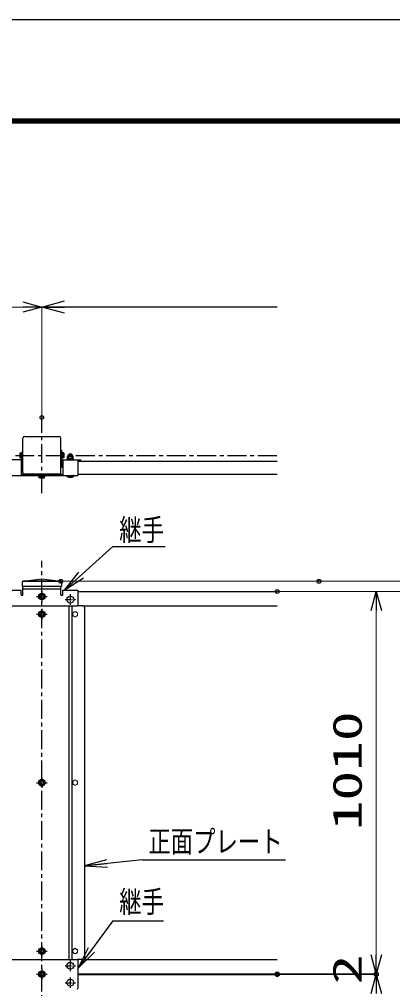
# Model space of a CAD drawing. Units: millimetres, scale not verified. Extents: x -6234 to 6240, y -4411 to 4409.
# Drawn here: x -2726 to -1741, y 1849 to 4409 of the extents above; entities that cross this region are included whole.
import ezdxf
from ezdxf.enums import TextEntityAlignment as Align

# ---------------------------------------------------------------- set-up
doc = ezdxf.new("R2010")
doc.units = ezdxf.units.MM
doc.header["$LTSCALE"] = 20
doc.header["$PDMODE"] = 32
doc.header["$PDSIZE"] = 10
for name, pattern in [('USER1', [0.375, 0.25, -0.125]), ('USER3', [4, 2.5, -0.5, 0.5, -0.5]), ('USER4', [1.125, 0.75, -0.125, 0.125, -0.125])]:
    doc.linetypes.add(name, pattern=pattern)
doc.layers.add('0-0_WAKU', color=7, linetype='Continuous')
for name, color, linetype, lineweight in [('0-1_0', 7, 'Continuous', 25), ('0-2_DEFPOINTS', 9, 'Continuous', 25), ('0-3_1', 7, 'Continuous', 25), ('0-5_SCALE', 7, 'Continuous', 25), ('0-6_支柱', 7, 'Continuous', 25), ('0-7_継手-案-', 7, 'Continuous', 25), ('0-8_ボルト', 7, 'Continuous', 25), ('0-9_構造線', 7, 'Continuous', 25), ('0-A_細線', 7, 'Continuous', 25), ('0-E_胴縁', 7, 'Continuous', 25), ('0-F_D-STR3', 7, 'Continuous', 13)]:
    doc.layers.add(name, color=color, linetype=linetype, lineweight=lineweight)
doc.styles.add('ＭＳ ゴシック', font='')
doc.styles.get('ＭＳ ゴシック').set_extended_font_data('MS Gothic')

# ---------------------------------------------------------------- blocks, each defined once
blk = doc.blocks.new('A2_ver14_社名無')
at = {"layer": '0-1_0', "color": 3}
blk.add_lwpolyline([(-11900, 8420), (-20, 8420), (-20, 20), (-11900, 20)], close=True, dxfattribs=at)
at = {"layer": '0-1_0'}
for points in [[(-11500, 8170), (-420, 8170), (-420, 270), (-11500, 270)], [(-11497.5, 8167.5), (-422.5, 8167.5), (-422.5, 272.5), (-11497.5, 272.5)], [(-11495, 8165), (-425, 8165), (-425, 275), (-11495, 275)], [(-11492.5, 8162.5), (-427.5, 8162.5), (-427.5, 277.5), (-11492.5, 277.5)], [(-11490, 8160), (-430, 8160), (-430, 280), (-11490, 280)]]:
    blk.add_lwpolyline(points, close=True, dxfattribs=at)
blk = doc.blocks.new('_Open30')
at = {"layer": '0-1_0'}
blk.add_line((0, 0), (-20, 0), dxfattribs=at)
blk.add_lwpolyline([(-20, 5.359), (0, 0), (-20, -5.359)], dxfattribs=at)
blk = doc.blocks.new('DARROWS')
at = {"layer": '0-1_0'}
blk.add_line((0, 0), (-19.982, 0), dxfattribs=at)
blk.add_lwpolyline([(-20, -3.333), (0, 0), (-20, 3.333)], dxfattribs=at)

msp = doc.modelspace()

# ---------------------------------------------------------------- linework, layer by layer
at = {"layer": '0-1_0'}
for p, q in [((-2479.53, 3016.47), (-2605.95, 2903.54)), ((-2719.02, 2922.06), (-2719.02, 2911.86)), ((-2716.25, 2925.23), (-2667.02, 2931.86)), ((-2715.02, 2924.86), (-2619.02, 2924.86)), ((-2667.02, 2931.86), (-2617.8, 2925.23)), ((-2615.02, 2922.06), (-2615.02, 2911.86)), ((-2719.02, 2911.86), (-2615.02, 2911.86)), ((-2402.6, 2189.24), (-2551.85, 2173.3)), ((-2479.53, 2027.66), (-2570.24, 1904.8))]:
    msp.add_line(p, q, dxfattribs=at)
for centre, start, end in [((-2715.82, 2922.06), 97.6668, 180), ((-2618.22, 2922.06), 0, 82.3332)]:
    msp.add_arc(centre, 3.2, start, end, dxfattribs=at)
at = {"layer": '0-2_DEFPOINTS'}
for p in [(-2667.02, 3357.59), (-2617.02, 2924.86), (-1935.58, 2924.86), (-2045.54, 2897.84), (-2045.54, 1887.84), (-2045.54, 1887.84), (-2045.54, 1885.84), (-1784.23, 1887.84), (-1784.23, 1885.84)]:
    msp.add_point(p, dxfattribs=at)
at = {"layer": '0-3_1'}
for p, q in [((-2718.62, 3271.59), (-2718.62, 3245.79)), ((-2717.02, 3271.59), (-2718.62, 3271.59)), ((-2617.02, 3271.59), (-2617.02, 3229.79)), ((-2617.02, 3271.59), (-2615.42, 3271.59)), ((-2615.42, 3271.59), (-2615.42, 3245.79)), ((-2724.02, 3245.79), (-2760.02, 3245.79)), ((-2722.02, 3243.79), (-2722.02, 3204.39)), ((-2720.22, 3228.19), (-2722.02, 3228.19)), ((-2720.22, 3226.59), (-2722.02, 3226.59)), ((-2718.62, 3242.59), (-2718.62, 3229.79)), ((-2615.42, 3242.59), (-2615.42, 3229.79)), ((-2613.82, 3228.19), (-2612.02, 3228.19)), ((-2613.82, 3226.59), (-2612.02, 3226.59)), ((-2612.02, 3243.79), (-2612.02, 3204.39)), ((-2610.02, 3245.79), (-2574.02, 3245.79)), ((-2572.02, 3243.79), (-2572.02, 3204.39)), ((-2762.02, 3204.39), (-2572.02, 3204.39)), ((-2722.02, 3207.59), (-2612.02, 3207.59)), ((-2717.02, 3204.39), (-2717.02, 3207.59)), ((-2618.87, 3207.59), (-2715.17, 3207.59)), ((-2617.02, 3204.39), (-2617.02, 3207.59)), ((-2479.53, 3016.47), (-2341.17, 3016.47)), ((-2762.02, 2901.54), (-2722.02, 2901.54)), ((-2722.02, 2889.34), (-2722.02, 2901.54)), ((-2717.02, 2889.34), (-2717.02, 2902.84)), ((-2715.02, 2904.84), (-2619.02, 2904.84)), ((-2617.02, 2889.34), (-2617.02, 2902.84)), ((-2612.02, 2901.54), (-2572.02, 2901.54)), ((-2612.02, 2889.34), (-2612.02, 2901.54)), ((-2572.02, 2901.54), (-2572.02, 2861.84)), ((-2721.02, 2888.34), (-2718.02, 2888.34)), ((-2616.02, 2888.34), (-2613.02, 2888.34)), ((-2760.02, 2859.84), (-2574.02, 2859.84)), ((-2596.31, 2859.84), (-2596.31, 1925.84)), ((-2588.34, 2859.84), (-2588.34, 1925.84)), ((-2554.84, 2856.84), (-2554.84, 1928.84)), ((-2585.84, 2841.61), (-2585.84, 2834.1)), ((-2585.84, 2396.61), (-2585.84, 2389.1)), ((-2402.6, 2189.24), (-2023.99, 2189.24)), ((-2479.53, 2027.66), (-2345.63, 2027.66)), ((-2585.84, 1951.6), (-2585.84, 1944.08)), ((-2760.02, 1925.84), (-2574.02, 1925.84)), ((-2572.02, 1923.84), (-2572.02, 1849.84))]:
    msp.add_line(p, q, dxfattribs=at)
for centre, radius, start, end in [((-2724.02, 3243.79), 2, 0, 90), ((-2720.22, 3229.79), 3.2, 270, 360), ((-2720.22, 3229.79), 1.6, 270, 360), ((-2613.82, 3229.79), 3.2, 180, 270), ((-2613.82, 3229.79), 1.6, 180, 270), ((-2610.02, 3243.79), 2, 90, 180), ((-2574.02, 3243.79), 2, 0, 90), ((-2715.02, 2902.84), 2, 90, 180), ((-2619.02, 2902.84), 2, 0, 90), ((-2721.02, 2889.34), 1, 180, 270), ((-2718.02, 2889.34), 1, 270, 0), ((-2616.02, 2889.34), 1, 180, 270), ((-2613.02, 2889.34), 1, 270, 0), ((-2574.02, 2861.84), 2, 270, 0), ((-2574.02, 1923.84), 2, 0, 90), ((-2574.02, 1849.84), 2, 270, 0)]:
    msp.add_arc(centre, radius, start, end, dxfattribs=at)
at = {"layer": '0-5_SCALE', "lineweight": 15}
for p, q in [((-2717.02, 3649.59), (-4667.02, 3649.59)), ((-2667.02, 3359.59), (-2667.02, 3650.59)), ((-2615.02, 2924.86), (-1548.28, 2924.86)), ((-1933.58, 2924.86), (-1283.56, 2924.86)), ((-2043.54, 2897.84), (-1783.23, 2897.84)), ((-2043.54, 2897.84), (-1548.28, 2897.84)), ((-2043.54, 2897.84), (-1548.28, 2897.84)), ((-1784.23, 2847.84), (-1784.23, 1937.84)), ((-1784.23, 1937.84), (-1784.23, 1987.84)), ((-2043.54, 1887.84), (-1783.23, 1887.84)), ((-2043.54, 1887.84), (-1783.23, 1887.84)), ((-2043.54, 1885.84), (-1783.23, 1885.84)), ((-2043.54, 1885.84), (-1783.23, 1885.84)), ((-1784.23, 1887.84), (-1784.23, 1885.84))]:
    msp.add_line(p, q, dxfattribs=at)
at = {"layer": '0-5_SCALE'}
for p, q in [((-2045.54, 3649.59), (-2661.02, 3649.59)), ((-2712.42, 3307.57), (-2621.62, 3307.57)), ((-2717.02, 3212.17), (-2717.02, 3302.97)), ((-2617.02, 3212.17), (-2617.02, 3302.97)), ((-2572.02, 3242.59), (-2045.54, 3242.59)), ((-2712.42, 3207.57), (-2621.62, 3207.57)), ((-2572.02, 3207.59), (-2045.54, 3207.59)), ((-2617.02, 2924.86), (-2717.02, 2924.86)), ((-2717.02, 2889.34), (-2717.02, 2911.86)), ((-2617.02, 2889.34), (-2617.02, 2911.86))]:
    msp.add_line(p, q, dxfattribs=at)
at = {"layer": '0-5_SCALE', "linetype": 'USER3'}
for p, q in [((-2667.02, 3157.59), (-2667.02, 3357.59)), ((-4817.02, 3257.59), (-2045.54, 3257.59)), ((-2667.02, -798.48), (-2667.02, 2979.32))]:
    msp.add_line(p, q, dxfattribs=at)
at = {"layer": '0-5_SCALE'}
for centre, start, end in [((-2712.42, 3302.97), 90, 180), ((-2621.62, 3302.97), 0, 90), ((-2712.42, 3212.17), 180, 270), ((-2621.62, 3212.17), 270, 0)]:
    msp.add_arc(centre, 4.6, start, end, dxfattribs=at)
at = {"layer": '0-6_支柱'}
for p, q in [((-2557.84, 2859.84), (-2574.02, 2859.84)), ((-2557.84, 1925.84), (-2574.02, 1925.84))]:
    msp.add_line(p, q, dxfattribs=at)
for centre, start, end in [((-2557.84, 2856.84), 0, 90), ((-2557.84, 1928.84), 270, 0)]:
    msp.add_arc(centre, 3, start, end, dxfattribs=at)
at = {"layer": '0-7_継手-案-'}
for p, q in [((-2717.02, 3245.79), (-2770.02, 3245.79)), ((-2717.02, 3242.59), (-2722.02, 3242.59)), ((-2717.02, 3242.59), (-2717.02, 3245.79)), ((-2617.02, 3245.79), (-2564.02, 3245.79)), ((-2617.02, 3242.59), (-2617.02, 3245.79)), ((-2617.02, 3242.59), (-2612.02, 3242.59)), ((-2572.02, 3242.59), (-2564.02, 3242.59)), ((-2564.02, 3242.59), (-2564.02, 3245.79))]:
    msp.add_line(p, q, dxfattribs=at)
at = {"layer": '0-8_ボルト'}
for p, q in [((-2599.52, 3250), (-2599.52, 3254.48)), ((-2597.77, 3255.94), (-2597.77, 3258.02)), ((-2597.77, 3255.49), (-2586.27, 3255.49)), ((-2594.94, 3259.39), (-2596.02, 3258.31)), ((-2596.02, 3258.31), (-2588.02, 3258.31)), ((-2596.02, 3250), (-2596.02, 3254.48)), ((-2594.94, 3259.39), (-2589.1, 3259.39)), ((-2589.1, 3259.39), (-2588.02, 3258.31)), ((-2588.02, 3250), (-2588.02, 3254.48)), ((-2586.27, 3255.94), (-2586.27, 3258.02)), ((-2584.52, 3250), (-2584.52, 3254.48)), ((-2583.02, 3245.79), (-2601.02, 3245.79)), ((-2584.32, 3248.99), (-2599.72, 3248.99)), ((-2599.72, 3246.99), (-2599.72, 3248.99)), ((-2584.32, 3246.99), (-2599.72, 3246.99)), ((-2597.77, 3248.99), (-2586.27, 3248.99)), ((-2597.77, 3248.99), (-2586.27, 3248.99)), ((-2584.32, 3246.99), (-2584.32, 3248.99)), ((-2583.02, 3246.99), (-2583.02, 3245.79)), ((-2601.02, 3202.19), (-2601.02, 3203.29)), ((-2601.02, 3202.19), (-2583.02, 3202.19)), ((-2599.92, 3204.39), (-2584.12, 3204.39)), ((-2583.02, 3202.19), (-2583.02, 3203.29))]:
    msp.add_line(p, q, dxfattribs=at)
at = {"layer": '0-8_ボルト', "linetype": 'USER1'}
for p, q in [((-2596.27, 3246.99), (-2596.27, 3245.79)), ((-2596.12, 3246.99), (-2596.12, 3248.99)), ((-2587.92, 3246.99), (-2587.92, 3248.99)), ((-2587.77, 3246.99), (-2587.77, 3245.79))]:
    msp.add_line(p, q, dxfattribs=at)
at = {"layer": '0-8_ボルト', "linetype": 'USER4'}
for p, q in [((-2667.02, 2898.87), (-2667.02, 2870.87)), ((-2681.02, 2884.87), (-2653.02, 2884.87)), ((-2606.02, 2876.56), (-2578.02, 2876.56)), ((-2592.02, 2890.56), (-2592.02, 2862.56)), ((-2667.02, 2851.86), (-2667.02, 2823.86)), ((-2681.02, 2837.86), (-2653.02, 2837.86)), ((-2681.02, 2392.86), (-2653.02, 2392.86)), ((-2667.02, 2406.86), (-2667.02, 2378.86)), ((-2681.02, 1947.84), (-2653.02, 1947.84)), ((-2667.02, 1961.84), (-2667.02, 1933.84)), ((-2592.02, 1923.14), (-2592.02, 1895.14)), ((-2667.02, 1900.84), (-2667.02, 1872.84)), ((-2606.02, 1909.14), (-2578.02, 1909.14)), ((-2681.02, 1886.84), (-2653.02, 1886.84)), ((-2592.02, 1878.54), (-2592.02, 1850.54)), ((-2606.02, 1864.54), (-2578.02, 1864.54))]:
    msp.add_line(p, q, dxfattribs=at)
at = {"layer": '0-8_ボルト'}
msp.add_lwpolyline([(-2583.02, 3246.99), (-2601.02, 3246.99), (-2601.02, 3245.79)], dxfattribs=at)
for centre in [(-2592.02, 2876.56), (-2592.02, 1909.14), (-2592.02, 1864.54)]:
    msp.add_circle(centre, 9, dxfattribs=at)
for centre, radius, start, end in [((-2597.77, 3253.47), 2.02, 30, 150), ((-2598.27, 3255.94), 0.5, 281.44081, 0), ((-2592.02, 3254.99), 6.5, 27.79577, 152.20423), ((-2592.02, 3247.07), 8.42, 61.64827, 118.35173), ((-2586.27, 3253.47), 2.02, 30, 150), ((-2585.77, 3255.94), 0.5, 180, 258.55919), ((-2597.77, 3251.01), 2.02, 210, 330), ((-2592.02, 3257.41), 8.42, 241.64827, 298.35173), ((-2586.27, 3251.01), 2.02, 210, 330), ((-2599.92, 3203.29), 1.1, 90, 180), ((-2592.02, 3216.47), 16.88, 237.77316, 302.22684), ((-2584.12, 3203.29), 1.1, 0, 90)]:
    msp.add_arc(centre, radius, start, end, dxfattribs=at)
at = {"layer": '0-9_構造線'}
for p, q in [((-2724.32, 3261.21), (-2720.52, 3261.21)), ((-2724.32, 3253.97), (-2720.52, 3253.97)), ((-2609.72, 3264.37), (-2613.52, 3264.37)), ((-2609.72, 3261.21), (-2613.52, 3261.21)), ((-2609.72, 3253.97), (-2613.52, 3253.97)), ((-2724.32, 3250.81), (-2720.52, 3250.81)), ((-2670.64, 3198.69), (-2670.64, 3202.49)), ((-2663.41, 3198.69), (-2663.41, 3202.49)), ((-2660.25, 3198.69), (-2660.25, 3202.49))]:
    msp.add_line(p, q, dxfattribs=at)
for points in [[(-2724.32, 3250.81), (-2724.82, 3251.71), (-2724.82, 3263.47), (-2724.32, 3264.37), (-2720.52, 3264.37)], [(-2609.72, 3264.37), (-2609.22, 3263.47), (-2609.22, 3251.71), (-2609.72, 3250.81), (-2613.52, 3250.81)], [(-2660.25, 3198.69), (-2661.15, 3198.19), (-2672.9, 3198.19), (-2673.8, 3198.69), (-2673.8, 3202.49)]]:
    msp.add_lwpolyline(points, dxfattribs=at)
for points in [[(-2720.02, 3248.84), (-2718.62, 3248.84), (-2718.62, 3266.34), (-2720.02, 3266.34)], [(-2614.02, 3266.34), (-2615.42, 3266.34), (-2615.42, 3248.84), (-2614.02, 3248.84)], [(-2658.27, 3202.99), (-2658.27, 3204.39), (-2675.77, 3204.39), (-2675.77, 3202.99)], [(-2670.64, 2890.87), (-2663.41, 2890.87), (-2660.25, 2884.87), (-2663.41, 2878.87), (-2670.64, 2878.87), (-2673.8, 2884.87)], [(-2670.64, 2843.86), (-2663.41, 2843.86), (-2660.25, 2837.86), (-2663.41, 2831.86), (-2670.64, 2831.86), (-2673.8, 2837.86)], [(-2670.64, 2398.86), (-2663.41, 2398.86), (-2660.25, 2392.86), (-2663.41, 2386.86), (-2670.64, 2386.86), (-2673.8, 2392.86)], [(-2670.64, 1953.84), (-2663.41, 1953.84), (-2660.25, 1947.84), (-2663.41, 1941.84), (-2670.64, 1941.84), (-2673.8, 1947.84)], [(-2670.64, 1892.84), (-2663.41, 1892.84), (-2660.25, 1886.84), (-2663.41, 1880.84), (-2670.64, 1880.84), (-2673.8, 1886.84)]]:
    msp.add_lwpolyline(points, close=True, dxfattribs=at)
for centre, radius in [((-2667.02, 2884.87), 8.75), ((-2667.02, 2884.87), 5), ((-2667.02, 2837.86), 8.75), ((-2667.02, 2837.86), 5), ((-2667.02, 2392.86), 8.75), ((-2667.02, 2392.86), 5), ((-2667.02, 1947.84), 8.75), ((-2667.02, 1947.84), 5), ((-2667.02, 1886.84), 8.75), ((-2667.02, 1886.84), 5)]:
    msp.add_circle(centre, radius, dxfattribs=at)
for centre, radius, start, end in [((-2718.85, 3263.6), 5.97, 181.2889, 203.65172), ((-2711.5, 3257.59), 13.32, 164.25349, 195.74651), ((-2718.85, 3251.58), 5.97, 156.34828, 178.7111), ((-2733.35, 3257.59), 13.32, 344.25349, 15.74651), ((-2720.52, 3264.87), 0.5, 270, 0), ((-2725.99, 3263.6), 5.97, 336.34828, 358.7111), ((-2725.99, 3251.58), 5.97, 1.2889, 23.65172), ((-2613.52, 3264.87), 0.5, 180, 270), ((-2608.05, 3263.6), 5.97, 181.2889, 203.65172), ((-2600.7, 3257.59), 13.32, 164.25349, 195.74651), ((-2608.05, 3251.58), 5.97, 156.34828, 178.7111), ((-2622.55, 3257.59), 13.32, 344.25349, 15.74651), ((-2615.19, 3263.6), 5.97, 336.34828, 358.7111), ((-2615.19, 3251.58), 5.97, 1.2889, 23.65172), ((-2720.52, 3250.31), 0.5, 0, 90), ((-2613.52, 3250.31), 0.5, 90, 180), ((-2674.3, 3202.49), 0.5, 0, 90), ((-2673.03, 3197.02), 5.97, 66.34828, 88.7111), ((-2667.02, 3189.67), 13.32, 74.25349, 105.74651), ((-2661.01, 3197.02), 5.97, 91.2889, 113.65172), ((-2659.75, 3202.49), 0.5, 90, 180), ((-2673.03, 3204.16), 5.97, 271.2889, 293.65172), ((-2667.02, 3211.51), 13.32, 254.25349, 285.74651), ((-2661.01, 3204.16), 5.97, 246.34828, 268.7111)]:
    msp.add_arc(centre, radius, start, end, dxfattribs=at)
at = {"layer": '0-A_細線'}
for points in [[(-2724.82, 3262.59), (-2724.12, 3262.59), (-2724.12, 3257.59)], [(-2724.82, 3252.59), (-2724.12, 3252.59), (-2724.12, 3257.59)], [(-2609.22, 3262.59), (-2609.92, 3262.59), (-2609.92, 3257.59)], [(-2609.22, 3252.59), (-2609.92, 3252.59), (-2609.92, 3257.59)], [(-2672.02, 3198.19), (-2672.02, 3198.89), (-2667.02, 3198.89)], [(-2662.02, 3198.19), (-2662.02, 3198.89), (-2667.02, 3198.89)]]:
    msp.add_lwpolyline(points, dxfattribs=at)
at = {"layer": '0-E_胴縁'}
for p, q in [((-2572.02, 2897.84), (-2045.54, 2897.84)), ((-2557.84, 2859.84), (-2045.54, 2859.84)), ((-2557.83, 1925.84), (-2045.54, 1925.84)), ((-2572.02, 1887.84), (-2045.54, 1887.84)), ((-2572.02, 1885.84), (-2045.54, 1885.84))]:
    msp.add_line(p, q, dxfattribs=at)
at = {"layer": '0-F_D-STR3'}
for p, q in [((-2579.34, 2845.36), (-2585.84, 2841.61)), ((-2579.34, 2845.36), (-2572.84, 2841.61)), ((-2579.34, 2830.36), (-2585.84, 2834.1)), ((-2579.34, 2830.36), (-2572.84, 2834.1)), ((-2572.84, 2841.61), (-2572.84, 2834.1)), ((-2579.34, 2400.36), (-2585.84, 2396.61)), ((-2579.34, 2385.36), (-2585.84, 2389.1)), ((-2579.34, 2400.36), (-2572.84, 2396.61)), ((-2579.34, 2385.36), (-2572.84, 2389.1)), ((-2572.84, 2396.61), (-2572.84, 2389.1)), ((-2579.34, 1955.34), (-2585.84, 1951.6)), ((-2579.34, 1955.34), (-2572.84, 1951.6)), ((-2572.84, 1951.6), (-2572.84, 1944.08)), ((-2579.34, 1940.34), (-2585.84, 1944.08)), ((-2579.34, 1940.34), (-2572.84, 1944.08))]:
    msp.add_line(p, q, dxfattribs=at)
for centre in [(-2579.34, 2837.86), (-2579.34, 2392.86), (-2579.34, 1947.84)]:
    msp.add_circle(centre, 6.5, dxfattribs=at)

# ---------------------------------------------------------------- block references
at = {"layer": '0-0_WAKU', "xscale": 1.05, "yscale": 1.05}
msp.add_blockref('A2_ver14_社名無', (6260.53, -4431.51), dxfattribs=at)
at = {"layer": '0-1_0', "xscale": 3, "yscale": 3}
for p, rotation in [((-2608.19, 2901.54), 221.7733), ((-2554.84, 2172.98), 186.09563), ((-2572.02, 1902.39), 233.56058)]:
    msp.add_blockref('DARROWS', p, dxfattribs=dict(at, rotation=rotation))
at = {"layer": '0-5_SCALE', "xscale": 2.5, "yscale": 2.5}
msp.add_blockref('_Open30', (-2667.02, 3649.59), dxfattribs=at)
at = {"layer": '0-5_SCALE'}
for p, xscale, yscale, rotation in [((-2667.02, 3649.59), 3, 3, 180), ((-1784.23, 2897.84), 2.5, 2.5, 90), ((-1784.23, 1887.84), 2.5, 2.5, 270), ((-1784.23, 1887.84), 2.5, 2.5, 270), ((-1784.23, 1885.84), 2.5, 2.5, 90), ((-1784.23, 1885.84), 2.5, 2.5, 90)]:
    msp.add_blockref('_Open30', p, dxfattribs=dict(at, xscale=xscale, yscale=yscale, rotation=rotation))

# ---------------------------------------------------------------- texts
at = {"layer": '0-1_0', "style": 'ＭＳ ゴシック', "width": 0.75}
for s, p in [('継手', (-2462.93, 3014.67)), ('正面プレート', (-2386, 2191.34)), ('継手', (-2462.93, 2032.21))]:
    msp.add_text(s, height=57.77, dxfattribs=at).set_placement(p, align=Align.BOTTOM_LEFT)
at = {"layer": '0-5_SCALE', "style": 'ＭＳ ゴシック', "width": 1.5}
for s, p in [('1010', (-1799.42, 2267.13)), ('2', (-1799.42, 1860.17))]:
    msp.add_text(s, height=76.98, rotation=90, dxfattribs=at).set_placement(p, align=Align.BOTTOM_LEFT)

doc.saveas('drawing.dxf')
